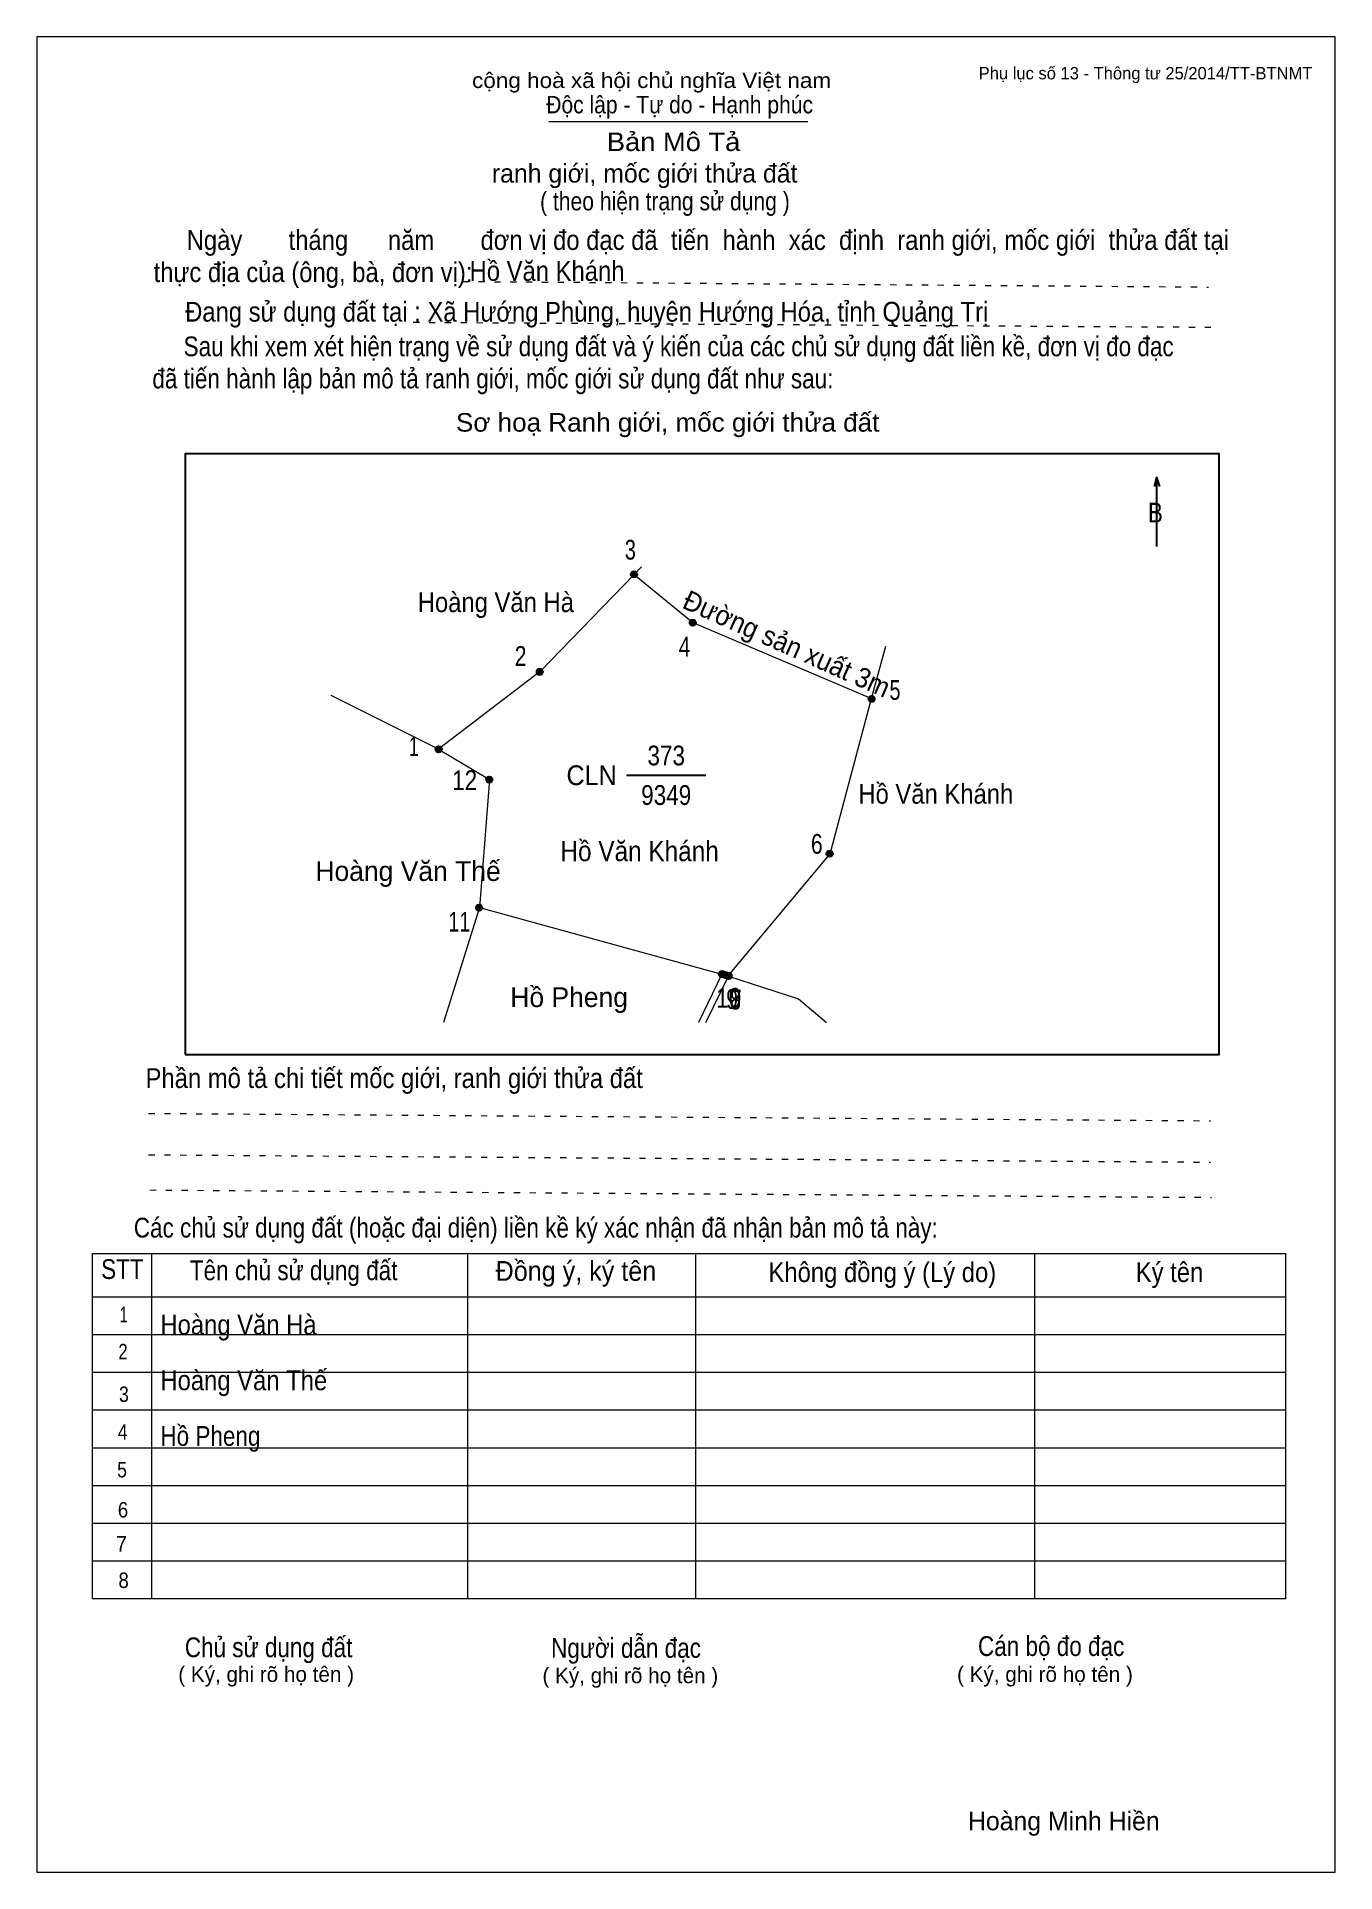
# Model space of a CAD drawing. Header units: centimetres. Extents: x 0 to 21, y 0 to 29.7.
import ezdxf
from ezdxf.enums import TextEntityAlignment as Align

# ---------------------------------------------------------------- set-up
doc = ezdxf.new("R2010")
doc.units = ezdxf.units.CM
doc.header["$LTSCALE"] = 0.13
doc.linetypes.add('DOTTED', pattern=[1.5, 0.3, -1.2])
for name, color, linetype, lineweight in [('1', 7, 'Continuous', 13), ('32', 7, 'Continuous', 25), ('33', 7, 'Continuous', 25), ('61', 7, 'Continuous', 13), ('62', 7, 'Continuous', 13)]:
    doc.layers.add(name, color=color, linetype=linetype, lineweight=lineweight)
for name, color, linetype in [('34', 7, 'Continuous'), ('45', 7, 'Continuous'), ('63', 7, 'Continuous')]:
    doc.layers.add(name, color=color, linetype=linetype)

msp = doc.modelspace()

# ---------------------------------------------------------------- hatches: boundary and pattern name
at = {"layer": '32'}
for points in [[(9.7087, 21.0003, 1), (9.6087, 21.0003, 1)], [(10.6595, 20.2174, 1), (10.5595, 20.2174, 1)], [(8.1855, 19.4237, 1), (8.0855, 19.4237, 1)], [(13.5505, 18.9859, 1), (13.4505, 18.9859, 1)], [(6.55, 18.1698, 1), (6.45, 18.1698, 1)], [(7.3678, 17.6791, 1), (7.2678, 17.6791, 1)], [(12.874, 16.4798, 1), (12.774, 16.4798, 1)], [(7.2042, 15.6075, 1), (7.1042, 15.6075, 1)], [(11.1305, 14.5319, 1), (11.0305, 14.5319, 1)], [(11.1839, 14.5172, 1), (11.0839, 14.5172, 1)], [(11.2385, 14.5046, 1), (11.1385, 14.5046, 1)], [(11.2363, 14.5003, 1), (11.1363, 14.5003, 1)]]:
    msp.add_hatch(color=256, dxfattribs=at).paths.add_polyline_path(points)

# ---------------------------------------------------------------- linework, layer by layer
at = {"layer": '1'}
msp.add_lwpolyline([(21, 0), (21, 29.7), (0, 29.7), (0, 0)], close=True, dxfattribs=at)
at = {"layer": '32'}
for centre in [(9.6587, 21.0003), (10.6095, 20.2174), (8.1355, 19.4237), (13.5005, 18.9859), (6.5, 18.1698), (7.3178, 17.6791), (12.824, 16.4798), (7.1542, 15.6075), (11.0805, 14.5319), (11.1339, 14.5172), (11.1885, 14.5046), (11.1863, 14.5003)]:
    msp.add_circle(centre, 0.05, dxfattribs=at)
at = {"layer": '33'}
msp.add_line((9.54, 17.75), (10.82, 17.75), dxfattribs=at)
at = {"layer": '61'}
for p, q in [((9.78, 21.12), (9.66, 21)), ((13.5, 18.99), (13.73, 19.84)), ((6.5, 18.17), (4.76, 19.04)), ((7.16, 15.61), (11.08, 14.53)), ((11.08, 14.53), (10.7, 13.75)), ((10.82, 13.75), (11.19, 14.5))]:
    msp.add_line(p, q, dxfattribs=at)
for points in [[(9.66, 21), (8.14, 19.43), (6.5, 18.17)], [(9.66, 21), (10.61, 20.22), (13.5, 18.99)], [(11.19, 14.5), (11.19, 14.51), (12.83, 16.48), (13.5, 18.99)], [(6.5, 18.17), (7.32, 17.68), (7.16, 15.61), (6.58, 13.75)], [(11.08, 14.53), (11.14, 14.52), (11.19, 14.5)], [(11.19, 14.5), (12.32, 14.13), (12.77, 13.75)]]:
    msp.add_lwpolyline(points, dxfattribs=at)
at = {"layer": '62'}
for p, q in [((8.28, 28.33), (12.47, 28.33)), ((0.9, 10.01), (20.2, 10.01)), ((0.9, 4.43), (0.9, 10.01)), ((1.86, 4.43), (1.86, 10.01)), ((6.97, 4.43), (6.97, 9.99)), ((10.66, 4.43), (10.66, 9.99)), ((16.14, 4.43), (16.14, 10.01)), ((20.2, 4.43), (20.2, 10.01)), ((0.9, 9.31), (20.2, 9.31)), ((0.9, 8.7), (20.2, 8.7)), ((0.9, 8.09), (20.2, 8.09)), ((0.9, 7.48), (20.2, 7.48)), ((0.9, 6.87), (20.2, 6.87)), ((0.9, 6.26), (20.2, 6.26)), ((0.9, 5.65), (20.2, 5.65)), ((0.9, 5.04), (20.2, 5.04)), ((0.9, 4.43), (20.2, 4.43))]:
    msp.add_line(p, q, dxfattribs=at)
at = {"layer": '62', "linetype": 'DOTTED'}
for p, q in [((6.89, 25.74), (18.95, 25.65)), ((6.09, 25.08), (19.04, 25)), ((1.81, 12.28), (18.98, 12.16)), ((1.81, 11.61), (18.98, 11.49)), ((1.83, 11.04), (19, 10.92))]:
    msp.add_line(p, q, dxfattribs=at)
at = {"layer": '62', "lineweight": 25}
for p, q in [((18.11, 22.58), (18.11, 21.45)), ((18.11, 22.57), (18.07, 22.42)), ((18.11, 22.57), (18.16, 22.42))]:
    msp.add_line(p, q, dxfattribs=at)
msp.add_lwpolyline([(2.4, 13.23), (19.12, 13.23), (19.12, 22.95), (2.4, 22.95)], close=True, dxfattribs=at)

# ---------------------------------------------------------------- texts
at = {"layer": '32'}
for s, width, p in [('3', 0.75, (9.6, 21.24)), ('4', 0.8, (10.475, 19.67)), ('2', 0.8, (7.825, 19.52)), ('5', 0.75, (13.88, 18.97)), ('1', 0.65, (6.1, 18.06)), ('12', 0.85, (6.92, 17.51)), ('6', 0.8, (12.615, 16.48)), ('11', 0.75, (6.835, 15.22)), ('10', 0.85, (11.19, 13.99)), ('9', 0.8, (11.245, 13.97)), ('8', 0.75, (11.3, 13.96)), ('7', 0.75, (11.31, 13.96))]:
    msp.add_text(s, height=0.32, dxfattribs=dict(at, width=width)).set_placement(p, align=Align.CENTER)
at = {"layer": '33'}
for s, width, p in [('Hoàng Văn Hà', 0.9, (7.425, 20.39)), ('373', 0.85, (10.18, 17.91)), ('9349', 0.85, (10.18, 17.27)), ('Hồ Văn Khánh', 0.9, (14.54, 17.29))]:
    msp.add_text(s, height=0.32, dxfattribs=dict(at, width=width)).set_placement(p, align=Align.CENTER)
at = {"layer": '33', "width": 0.95}
msp.add_text('Đường sản xuất 3m', height=0.3191, rotation=336, dxfattribs=at).set_placement((12.0651, 19.7321), align=Align.CENTER)
msp.add_text('CLN', height=0.32, dxfattribs=at).set_placement((9.38, 17.59), align=Align.RIGHT)
at = {"layer": '33'}
for s, p in [('Hoàng Văn Thế', (6.005, 16.04)), ('Hồ Pheng', (8.61, 14))]:
    msp.add_text(s, height=0.32, dxfattribs=at).set_placement(p, align=Align.CENTER)
at = {"layer": '34'}
for s, width, p in [('Hồ Văn Khánh', 0.9, (7, 25.75)), ('Hoàng Văn Hà', 0.9, (2, 8.7)), ('Hoàng Văn Thế', 0.9, (2, 7.8)), ('Hồ Pheng', 0.85, (2, 6.9))]:
    msp.add_text(s, height=0.32, dxfattribs=dict(at, width=width)).set_placement(p)
at = {"layer": '45', "width": 0.9}
msp.add_text('Hồ Văn Khánh', height=0.327, dxfattribs=at).set_placement((9.75, 16.36), align=Align.CENTER)
at = {"layer": '62'}
for s, height, width, p in [('cộng hoà xã hội chủ nghĩa Việt nam', 0.2474, 1.1, (7.04, 28.87)), ('Độc lập - Tự do - Hạnh phúc', 0.2828, 0.9, (8.24, 28.46)), ('Bản Mô Tả', 0.3, 1.1, (9.22, 27.85)), ('( theo hiện trạng sử dụng )', 0.3, 0.85, (8.14, 26.89)), ('     Ngày       tháng      năm       đơn vị đo đạc đã  tiến  hành  xác  định  ranh giới, mốc giới  thửa đất tại ', 0.32, 0.9, (1.89, 26.25)), ('thực địa của (ông, bà, đơn vị): ', 0.32, 0.9, (1.89, 25.73)), ('Đang sử dụng đất tại : Xã Hướng Phùng, huyện Hướng Hóa, tỉnh Quảng Trị', 0.32, 0.9, (2.4, 25.09)), ('     Sau khi xem xét hiện trạng về sử dụng đất và ý kiến của các chủ sử dụng đất liền kề, đơn vị đo đạc ', 0.32, 0.85, (1.87, 24.53)), ('đã tiến hành lập bản mô tả ranh giới, mốc giới sử dụng đất như sau:', 0.32, 0.85, (1.87, 24.01)), ('Sơ hoạ Ranh giới, mốc giới thửa đất', 0.3, 1.05, (6.78, 23.31)), ('B', 0.32, 0.85, (17.97, 21.84)), ('Phần mô tả chi tiết mốc giới, ranh giới thửa đất ', 0.32, 0.9, (1.76, 12.69)), ('Các chủ sử dụng đất (hoặc đại diện) liền kề ký xác nhận đã nhận bản mô tả này:', 0.32, 0.85, (1.57, 10.27))]:
    msp.add_text(s, height=height, dxfattribs=dict(at, width=width)).set_placement(p)
msp.add_text('ranh giới, mốc giới thửa đất', height=0.3, dxfattribs=at).set_placement((7.36, 27.34))
for s, height, width, p in [('STT', 0.32, 0.85, (1.385, 9.6)), ('Tên chủ sử dụng đất', 0.32, 0.85, (4.155, 9.58)), ('Đồng ý, ký tên', 0.32, 0.95, (8.72, 9.57)), ('Không đồng ý (Lý do)', 0.32, 0.9, (13.675, 9.55)), ('Ký tên', 0.32, 0.9, (18.32, 9.55)), ('1', 0.25, 0.7, (1.405, 8.9)), ('2', 0.25, 0.8, (1.395, 8.3)), ('3', 0.25, 0.85, (1.41, 7.61)), ('4', 0.25, 0.85, (1.39, 7)), ('5', 0.25, 0.85, (1.38, 6.39)), ('6', 0.25, 0.9, (1.395, 5.74)), ('7', 0.25, 0.95, (1.37, 5.19)), ('8', 0.25, 0.9, (1.405, 4.6)), ('Người dẫn đạc', 0.32, 0.85, (9.53, 3.47)), ('Chủ sử dụng đất', 0.32, 0.85, (3.75, 3.48)), ('Cán bộ đo đạc', 0.32, 0.85, (16.405, 3.5))]:
    msp.add_text(s, height=height, dxfattribs=dict(at, width=width)).set_placement(p, align=Align.CENTER)
for p in [(3.71, 3.08), (9.6, 3.06), (16.305, 3.08)]:
    msp.add_text('( Ký, ghi rõ họ tên )', height=0.25, dxfattribs=at).set_placement(p, align=Align.CENTER)
at = {"layer": '63'}
msp.add_text('Phụ lục số 13 - Thông tư 25/2014/TT-BTNMT', height=0.2, dxfattribs=at).set_placement((20.63, 29.01), align=Align.RIGHT)
msp.add_text('Hoàng Minh Hiền', height=0.3, dxfattribs=at).set_placement((16.61, 0.68), align=Align.CENTER)

doc.saveas('drawing.dxf')
